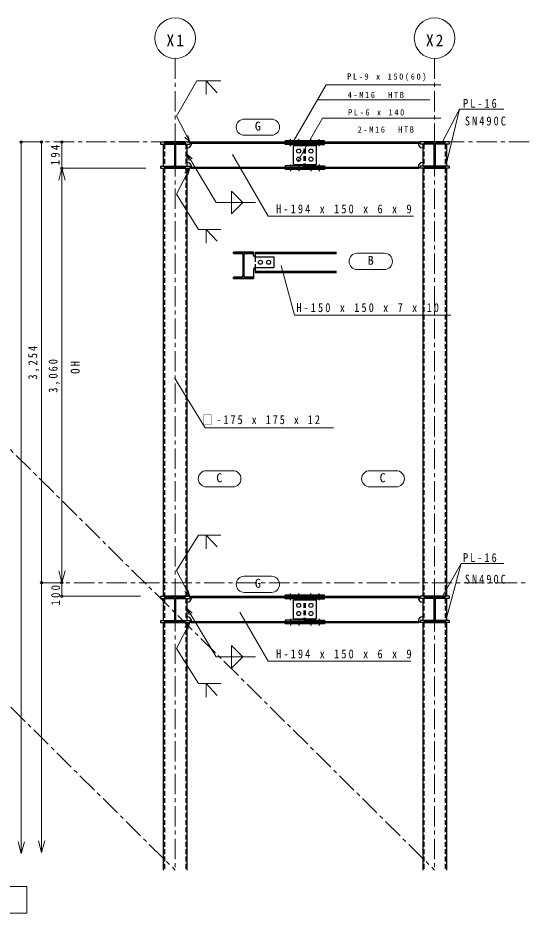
# Model space of a CAD drawing. Units: millimetres at full size, sheet at 1:30. Extents: x -4944 to 4928, y -3551 to 3986.
# Drawn here: x 1155 to 4928, y -2644 to 3965 of the extents above; entities that cross this region are included whole.
import ezdxf
from ezdxf.enums import TextEntityAlignment as Align

# ---------------------------------------------------------------- set-up
doc = ezdxf.new("R2010")
doc.units = ezdxf.units.MM
doc.header["$LTSCALE"] = 30
doc.header["$PDMODE"] = 32
doc.header["$PDSIZE"] = 18
doc.linetypes.add('CHAIN1', pattern=[8, 5, -1, 1, -1])
doc.linetypes.add('DASHED1', pattern=[1.8, 1.2, -0.6])
for name, color, linetype, lineweight in [('0-0_0', 7, 'Continuous', 25), ('0-1_LAYER1', 4, 'Continuous', 18), ('0-2_LAYER6', 4, 'Continuous', 18), ('0-3_LAYER7', 4, 'Continuous', 18), ('0-8', 3, 'Continuous', 35), ('8-3', 4, 'Continuous', 18)]:
    doc.layers.add(name, color=color, linetype=linetype, lineweight=lineweight)
doc.styles.add('ＭＳ ゴシック', font='')
doc.styles.get('ＭＳ ゴシック').set_extended_font_data('MS Gothic')

msp = doc.modelspace()

# ---------------------------------------------------------------- linework, layer by layer
at = {"layer": '0-0_0', "color": 4, "lineweight": 18}
for p, q in [((2324.99, 3240.1), (2474.99, 3499.91)), ((2474.99, 3499.91), (2653.22, 3499.91)), ((2543.7, 3499.91), (2625.74, 3412.88)), ((2543.7, 3499.91), (2543.7, 3399.14)), ((2422.88, 3048.9), (2324.99, 3240.1)), ((2422.88, 3048.9), (2387.53, 3084.26)), ((2422.88, 3048.9), (2409.94, 3097.2)), ((2405.06, 2959.81), (2619.29, 2601.74)), ((2405.06, 2959.81), (2440.41, 2924.46)), ((2405.06, 2959.81), (2418, 2911.52)), ((2739.97, 2955.4), (3002.24, 2501.14)), ((2422.88, 2854.9), (2325, 2663.7)), ((2422.88, 2854.9), (2387.53, 2819.54)), ((2422.88, 2854.9), (2409.94, 2806.61)), ((2325, 2663.7), (2487.5, 2403.9)), ((2731.78, 2686.08), (2731.78, 2517.4)), ((2619.29, 2601.74), (2907.56, 2601.74)), ((3002.24, 2501.14), (4075.41, 2501.14)), ((2487.5, 2403.9), (2653.22, 2403.9)), ((2543.71, 2403.9), (2625.74, 2316.87)), ((2543.71, 2403.9), (2543.71, 2303.12)), ((2324.99, -113.9), (2487.49, 145.91)), ((2487.49, 145.91), (2653.22, 145.91)), ((2543.7, 145.91), (2625.74, 58.88)), ((2543.7, 145.91), (2543.7, 45.14)), ((2422.88, -305.1), (2324.99, -113.9)), ((2422.88, -305.1), (2409.94, -256.8)), ((1479.44, -305.1), (2060.41, -305.1)), ((2422.88, -305.1), (2387.53, -269.74)), ((2405.06, -394.19), (2619.29, -752.26)), ((2405.06, -394.19), (2440.41, -429.54)), ((2405.06, -394.19), (2418, -442.48)), ((2793.53, -422.68), (3002.24, -784.17)), ((2422.88, -499.1), (2325, -690.3)), ((2422.88, -499.1), (2387.53, -534.46)), ((2422.88, -499.1), (2409.94, -547.39)), ((2325, -690.3), (2487.5, -950.1)), ((2731.78, -667.92), (2731.78, -836.6)), ((2619.29, -752.26), (2907.56, -752.26)), ((3002.24, -784.17), (4053.81, -784.17)), ((2487.5, -950.1), (2653.22, -950.1)), ((2543.71, -950.1), (2625.74, -1037.13)), ((2543.71, -950.1), (2543.71, -1050.88))]:
    msp.add_line(p, q, dxfattribs=at)
at = {"layer": '0-0_0'}
for p, q in [((2207.88, 3048.9), (2207.88, 3032.9)), ((2207.88, 3048.9), (2422.88, 3048.9)), ((2422.88, 3040.9), (2430.88, 3048.9)), ((2422.88, 3048.9), (2422.88, 3032.9)), ((2430.88, 3048.9), (4114.88, 3048.9)), ((3417.88, 3057.9), (3127.88, 3057.9)), ((3127.88, 3048.9), (3127.88, 3057.9)), ((3167.88, 3019.27), (3167.88, 3070.1)), ((3227.88, 3019.27), (3227.88, 3070.1)), ((3317.88, 3019.27), (3317.88, 3070.1)), ((3377.88, 3019.27), (3377.88, 3070.1)), ((3417.88, 3048.9), (3417.88, 3057.9)), ((4122.88, 3040.9), (4114.88, 3048.9)), ((4122.88, 3048.9), (4122.88, 3032.9)), ((4337.88, 3048.9), (4122.88, 3048.9)), ((4337.88, 3048.9), (4337.88, 3032.9)), ((2207.88, 3032.9), (2422.88, 3032.9)), ((2227.88, 3032.9), (2227.88, 2870.9)), ((2402.88, 3032.9), (2402.88, 2870.9)), ((2422.88, 3039.9), (4122.88, 3039.9)), ((3127.88, 3030.9), (3127.88, 3039.9)), ((3272.88, 3030.9), (3127.88, 3030.9)), ((3188.38, 2881.9), (3188.38, 3021.9)), ((3272.88, 3030.9), (3417.88, 3030.9)), ((3417.88, 3030.9), (3417.88, 3039.9)), ((4337.88, 3032.9), (4122.88, 3032.9)), ((4142.88, 3032.9), (4142.88, 2870.9)), ((4317.88, 3032.9), (4317.88, 2870.9)), ((2207.88, 2870.9), (2207.88, 2854.9)), ((2207.88, 2870.9), (2422.88, 2870.9)), ((2207.88, 2854.9), (2422.88, 2854.9)), ((2227.88, 2854.9), (2227.88, -305.1)), ((2402.88, 2854.9), (2402.88, -305.1)), ((2422.88, 2870.9), (2422.88, 2854.9)), ((2422.88, 2863.9), (4122.88, 2863.9)), ((2422.88, 2862.9), (2430.88, 2854.9)), ((2430.88, 2854.9), (4114.88, 2854.9)), ((3127.88, 2854.9), (3127.88, 2845.9)), ((3417.88, 2845.9), (3127.88, 2845.9)), ((3167.88, 2883.54), (3167.88, 2833.7)), ((3188.38, 2881.9), (3357.38, 2881.9)), ((3227.88, 2883.54), (3227.88, 2833.7)), ((3272.88, 2872.9), (3417.88, 2872.9)), ((3317.88, 2883.54), (3317.88, 2833.7)), ((3377.88, 2883.54), (3377.88, 2833.7)), ((3417.88, 2872.9), (3417.88, 2863.9)), ((3417.88, 2854.9), (3417.88, 2845.9)), ((4122.88, 2862.9), (4114.88, 2854.9)), ((4122.88, 2870.9), (4122.88, 2854.9)), ((4337.88, 2870.9), (4122.88, 2870.9)), ((4337.88, 2854.9), (4122.88, 2854.9)), ((4142.88, 2854.9), (4142.88, -305.1)), ((4317.88, 2854.9), (4317.88, -305.1)), ((4337.88, 2870.9), (4337.88, 2854.9)), ((2207.88, -305.1), (2207.88, -321.1)), ((2207.88, -305.1), (2422.88, -305.1)), ((2207.88, -321.1), (2422.88, -321.1)), ((2227.88, -321.1), (2227.88, -483.1)), ((2402.88, -321.1), (2402.88, -483.1)), ((2422.88, -313.1), (2430.88, -305.1)), ((2422.88, -305.1), (2422.88, -321.1)), ((2422.88, -314.1), (4122.88, -314.1)), ((2430.88, -305.1), (4114.88, -305.1)), ((3417.88, -296.1), (3127.88, -296.1)), ((3127.88, -305.1), (3127.88, -296.1)), ((3127.88, -323.1), (3127.88, -314.1)), ((3272.88, -323.1), (3127.88, -323.1)), ((3167.88, -334.73), (3167.88, -283.9)), ((3227.88, -334.73), (3227.88, -283.9)), ((3272.88, -323.1), (3417.88, -323.1)), ((3317.88, -334.73), (3317.88, -283.9)), ((3377.88, -334.73), (3377.88, -283.9)), ((3417.88, -305.1), (3417.88, -296.1)), ((3417.88, -323.1), (3417.88, -314.1)), ((4122.88, -313.1), (4114.88, -305.1)), ((4122.88, -305.1), (4122.88, -321.1)), ((4337.88, -305.1), (4122.88, -305.1)), ((4337.88, -321.1), (4122.88, -321.1)), ((4142.88, -321.1), (4142.88, -483.1)), ((4317.88, -321.1), (4317.88, -483.1)), ((4337.88, -305.1), (4337.88, -321.1)), ((3188.38, -472.1), (3188.38, -332.1)), ((2207.88, -483.1), (2207.88, -499.1)), ((2207.88, -483.1), (2422.88, -483.1)), ((2207.88, -499.1), (2422.88, -499.1)), ((2227.88, -499.1), (2227.88, -2326.05)), ((2402.88, -499.1), (2402.88, -2326.05)), ((2422.88, -483.1), (2422.88, -499.1)), ((2422.88, -490.1), (4122.88, -490.1)), ((2422.88, -491.1), (2430.88, -499.1)), ((2430.88, -499.1), (4114.88, -499.1)), ((3127.88, -499.1), (3127.88, -508.1)), ((3417.88, -508.1), (3127.88, -508.1)), ((3167.88, -470.46), (3167.88, -520.3)), ((3188.38, -472.1), (3357.38, -472.1)), ((3227.88, -470.46), (3227.88, -520.3)), ((3272.88, -481.1), (3417.88, -481.1)), ((3317.88, -470.46), (3317.88, -520.3)), ((3377.88, -470.46), (3377.88, -520.3)), ((3417.88, -481.1), (3417.88, -490.1)), ((3417.88, -499.1), (3417.88, -508.1)), ((4122.88, -491.1), (4114.88, -499.1)), ((4122.88, -483.1), (4122.88, -499.1)), ((4337.88, -483.1), (4122.88, -483.1)), ((4337.88, -499.1), (4122.88, -499.1)), ((4142.88, -499.1), (4142.88, -2326.05)), ((4317.88, -499.1), (4317.88, -2326.05)), ((4337.88, -483.1), (4337.88, -499.1))]:
    msp.add_line(p, q, dxfattribs=at)
at = {"layer": '0-0_0', "linetype": 'DASHED1'}
for p, q in [((3267.88, 2854.9), (3267.88, 3048.9)), ((3277.88, 2854.9), (3277.88, 3048.9)), ((2236.88, 3032.9), (2236.88, 2870.9)), ((2393.88, 3032.9), (2393.88, 2870.9)), ((4151.88, 3032.9), (4151.88, 2870.9)), ((4308.88, 3032.9), (4308.88, 2870.9)), ((2236.88, 2854.9), (2236.88, -305.1)), ((2393.88, 2854.9), (2393.88, -305.1)), ((4151.88, 2854.9), (4151.88, -305.1)), ((4308.88, 2854.9), (4308.88, -305.1)), ((2236.88, -321.1), (2236.88, -483.1)), ((2393.88, -321.1), (2393.88, -483.1)), ((3267.88, -499.1), (3267.88, -305.1)), ((3277.88, -499.1), (3277.88, -305.1)), ((4151.88, -321.1), (4151.88, -483.1)), ((4308.88, -321.1), (4308.88, -483.1)), ((2236.88, -499.1), (2236.88, -2326.05)), ((2393.88, -499.1), (2393.88, -2326.05)), ((4151.88, -499.1), (4151.88, -2326.05)), ((4308.88, -499.1), (4308.88, -2326.05))]:
    msp.add_line(p, q, dxfattribs=at)
at = {"layer": '0-0_0'}
for points in [[(3188.38, 3021.9), (3357.38, 3021.9), (3357.38, 2881.9)], [(3272.88, 2872.9), (3127.88, 2872.9), (3127.88, 2863.9)], [(3188.38, -332.1), (3357.38, -332.1), (3357.38, -472.1)], [(3272.88, -481.1), (3127.88, -481.1), (3127.88, -490.1)]]:
    msp.add_lwpolyline(points, dxfattribs=at)
at = {"layer": '0-0_0', "color": 4, "lineweight": 18}
for points in [[(2731.78, 2686.08), (2816.12, 2601.74), (2731.78, 2517.4)], [(2310.94, 1307.17), (2536.74, 937.74), (3484.83, 937.74)], [(2731.78, -667.92), (2816.12, -752.26), (2731.78, -836.6)]]:
    msp.add_lwpolyline(points, dxfattribs=at)
at = {"layer": '0-0_0'}
for centre in [(3227.88, 2981.9), (3317.88, 2981.9), (3227.88, 2921.9), (3317.88, 2921.9), (3227.88, -372.1), (3317.88, -372.1), (3227.88, -432.1), (3317.88, -432.1)]:
    msp.add_circle(centre, 15, dxfattribs=at)
for centre, start, end in [((2402.88, 3040.9), 270, 358.36275), ((4142.88, 3040.9), 181.63725, 270), ((2402.88, 2862.9), 1.63724, 90), ((4142.88, 2862.9), 90, 178.36276), ((2402.88, -313.1), 270, 358.36275), ((4142.88, -313.1), 181.63725, 270), ((2402.88, -491.1), 1.63724, 90), ((4142.88, -491.1), 90, 178.36276)]:
    msp.add_arc(centre, 35, start, end, dxfattribs=at)
at = {"layer": '0-0_0', "color": 4}
for p in [(3272.88, 3048.9), (3272.88, -305.1)]:
    msp.add_point(p, dxfattribs=at)
at = {"layer": '0-1_LAYER1'}
for p, q in [((2826.13, 3218.42), (3026.13, 3218.42)), ((3026.13, 3098.42), (2826.13, 3098.42)), ((2546.54, 622.36), (2741.54, 622.36)), ((3752.1, 622.36), (3947.1, 622.36)), ((2741.54, 502.36), (2546.54, 502.36)), ((3947.1, 502.36), (3752.1, 502.36)), ((2826.13, -156.89), (3026.13, -156.89)), ((3026.13, -276.89), (2826.13, -276.89))]:
    msp.add_line(p, q, dxfattribs=at)
for centre, start, end in [((2826.13, 3158.42), 90, 270), ((3026.13, 3158.42), 270, 90), ((2546.54, 562.36), 90, 270), ((2741.54, 562.36), 270, 90), ((3752.1, 562.36), 90, 270), ((3947.1, 562.36), 270, 90), ((2826.13, -216.89), 90, 270), ((3026.13, -216.89), 270, 90)]:
    msp.add_arc(centre, 60, start, end, dxfattribs=at)
at = {"layer": '0-2_LAYER6'}
for p, q in [((3172.37, 3025.17), (3430.05, 3471.49)), ((3430.05, 3471.49), (4277.08, 3471.49)), ((3365.11, 3359.01), (4195.23, 3359.01)), ((3222.77, 2913), (3402.15, 3223.69)), ((3402.15, 3223.69), (4277.08, 3223.69)), ((1179.44, 3048.9), (1179.44, -2204.3)), ((1479.44, 2854.9), (1456.14, 2767.97)), ((1479.44, 2854.9), (2100.31, 2854.9)), ((1479.44, 2854.9), (1502.73, 2767.97)), ((1479.44, -205.1), (1456.14, -118.16)), ((1479.44, -205.1), (1502.73, -118.16)), ((1329.44, -205.1), (1329.44, -2197.35)), ((1329.44, -2197.35), (1306.14, -2110.42)), ((1329.44, -2197.35), (1352.73, -2110.42)), ((1179.44, -2204.3), (1156.14, -2117.37)), ((1179.44, -2204.3), (1202.73, -2117.37))]:
    msp.add_line(p, q, dxfattribs=at)
at = {"layer": '0-3_LAYER7'}
for p, q in [((4414.43, 3291.28), (4741.11, 3291.28)), ((1479.44, 2854.9), (1479.44, 3048.9)), ((1479.44, -205.1), (1479.44, 2854.9)), ((3659.02, 2227.37), (3859.02, 2227.37)), ((3098.24, 2137.4), (3196.41, 1771)), ((3859.02, 2107.37), (3659.02, 2107.37)), ((3196.41, 1771), (4349.74, 1771)), ((4287.7, -303.87), (4426.93, -62.72)), ((4426.93, -62.72), (4311.66, -492.92)), ((4426.93, -62.72), (4741.11, -62.72))]:
    msp.add_line(p, q, dxfattribs=at)
at = {"layer": '0-3_LAYER7', "color": 3, "lineweight": 35}
for p, q in [((2745.04, 2236.15), (2895.04, 2236.15)), ((2745.04, 2226.15), (2745.04, 2236.15)), ((2807.04, 2226.15), (2745.04, 2226.15)), ((2817.04, 2216.15), (2817.04, 2062.15)), ((2823.04, 2216.15), (2823.04, 2062.15)), ((2833.04, 2226.15), (2895.04, 2226.15)), ((2895.04, 2236.15), (2895.04, 2226.15)), ((2807.04, 2052.15), (2745.04, 2052.15)), ((2745.04, 2042.15), (2745.04, 2052.15)), ((2833.04, 2052.15), (2895.04, 2052.15)), ((2895.04, 2052.15), (2895.04, 2042.15)), ((2895.04, 2042.15), (2745.04, 2042.15))]:
    msp.add_line(p, q, dxfattribs=at)
at = {"layer": '0-3_LAYER7', "color": 7, "lineweight": 25}
for p, q in [((2895.04, 2211.15), (2895.04, 2226.15)), ((2905.04, 2236.15), (3507.39, 2236.15)), ((2905.04, 2236.15), (2905.04, 2201.15)), ((2905.04, 2226.15), (3507.39, 2226.15)), ((2905.04, 2201.15), (3045.04, 2201.15)), ((3045.04, 2201.15), (3045.04, 2121.15)), ((2905.04, 2121.15), (3045.04, 2121.15)), ((2905.04, 2121.15), (2905.04, 2086.15)), ((2895.04, 2111.15), (2895.04, 2052.15)), ((2905.04, 2096.15), (3507.39, 2096.15)), ((2905.04, 2086.15), (3507.39, 2086.15))]:
    msp.add_line(p, q, dxfattribs=at)
at = {"layer": '0-3_LAYER7', "color": 7, "linetype": 'DASHED1', "lineweight": 25}
msp.add_line((2905.04, 2201.15), (2905.04, 2121.15), dxfattribs=at)
at = {"layer": '0-3_LAYER7'}
msp.add_lwpolyline([(4287.7, 3050.13), (4414.43, 3291.28), (4311.66, 2861.08)], dxfattribs=at)
msp.add_lwpolyline([(78.95, -2448.57), (1222.11, -2448.57), (1222.11, -2644.03), (78.95, -2644.03)], close=True, dxfattribs=at)
for centre in [(2315.38, 3815.06), (4230.38, 3815.06)]:
    msp.add_circle(centre, 150, dxfattribs=at)
at = {"layer": '0-3_LAYER7', "color": 7, "lineweight": 25}
for centre in [(2945.04, 2161.15), (3005.04, 2161.15)]:
    msp.add_circle(centre, 15, dxfattribs=at)
at = {"layer": '0-3_LAYER7', "color": 3, "lineweight": 35}
for centre, start, end in [((2807.04, 2216.15), 0, 90), ((2833.04, 2216.15), 90, 180), ((2807.04, 2062.15), 270, 0), ((2833.04, 2062.15), 180, 270)]:
    msp.add_arc(centre, 10, start, end, dxfattribs=at)
at = {"layer": '0-3_LAYER7', "color": 7, "lineweight": 25}
for centre, start, end in [((2905.04, 2211.15), 180, 270), ((2905.04, 2111.15), 90, 180)]:
    msp.add_arc(centre, 10, start, end, dxfattribs=at)
at = {"layer": '0-3_LAYER7'}
for centre, start, end in [((3659.02, 2167.37), 90, 270), ((3859.02, 2167.37), 270, 90)]:
    msp.add_arc(centre, 60, start, end, dxfattribs=at)
for p in [(1179.44, 3048.9), (1329.44, 3048.9), (1479.44, 3048.9), (1479.44, 2854.9), (1329.44, -205.1), (1479.44, -205.1), (1479.44, -305.1)]:
    msp.add_point(p, dxfattribs=at)
at = {"layer": '0-8', "color": 4, "linetype": 'CHAIN1', "lineweight": 18}
for p, q in [((2315.38, 3665.06), (2315.38, -2326.05)), ((4230.38, 3665.06), (4230.38, -2326.05)), ((-3159.01, 3101.09), (2315.38, -2326.05)), ((-1244.01, 3101.09), (4230.38, -2326.05)), ((1179.44, 3048.9), (4927.71, 3048.9)), ((1329.44, -205.1), (4927.71, -205.1))]:
    msp.add_line(p, q, dxfattribs=at)
at = {"layer": '0-8'}
for p, q in [((2240.38, 3048.9), (2390.38, 3048.9)), ((2240.38, 3038.9), (2240.38, 3048.9)), ((2390.38, 3048.9), (2390.38, 3038.9)), ((4155.38, 3048.9), (4305.38, 3048.9)), ((4155.38, 3038.9), (4155.38, 3048.9)), ((4305.38, 3048.9), (4305.38, 3038.9)), ((2302.38, 3038.9), (2240.38, 3038.9)), ((2312.38, 3028.9), (2312.38, 2874.9)), ((2318.38, 3028.9), (2318.38, 2874.9)), ((2328.38, 3038.9), (2390.38, 3038.9)), ((4217.38, 3038.9), (4155.38, 3038.9)), ((4227.38, 3028.9), (4227.38, 2874.9)), ((4233.38, 3028.9), (4233.38, 2874.9)), ((4243.38, 3038.9), (4305.38, 3038.9)), ((2302.38, 2864.9), (2240.38, 2864.9)), ((2240.38, 2854.9), (2240.38, 2864.9)), ((2390.38, 2854.9), (2240.38, 2854.9)), ((2328.38, 2864.9), (2390.38, 2864.9)), ((2390.38, 2864.9), (2390.38, 2854.9)), ((4217.38, 2864.9), (4155.38, 2864.9)), ((4155.38, 2854.9), (4155.38, 2864.9)), ((4305.38, 2854.9), (4155.38, 2854.9)), ((4243.38, 2864.9), (4305.38, 2864.9)), ((4305.38, 2864.9), (4305.38, 2854.9)), ((2240.38, -305.1), (2390.38, -305.1)), ((2240.38, -315.1), (2240.38, -305.1)), ((2302.38, -315.1), (2240.38, -315.1)), ((2312.38, -325.1), (2312.38, -479.1)), ((2318.38, -325.1), (2318.38, -479.1)), ((2328.38, -315.1), (2390.38, -315.1)), ((2390.38, -305.1), (2390.38, -315.1)), ((4155.38, -305.1), (4305.38, -305.1)), ((4155.38, -315.1), (4155.38, -305.1)), ((4217.38, -315.1), (4155.38, -315.1)), ((4227.38, -325.1), (4227.38, -479.1)), ((4233.38, -325.1), (4233.38, -479.1)), ((4243.38, -315.1), (4305.38, -315.1)), ((4305.38, -305.1), (4305.38, -315.1)), ((2302.38, -489.1), (2240.38, -489.1)), ((2240.38, -499.1), (2240.38, -489.1)), ((2390.38, -499.1), (2240.38, -499.1)), ((2328.38, -489.1), (2390.38, -489.1)), ((2390.38, -489.1), (2390.38, -499.1)), ((4217.38, -489.1), (4155.38, -489.1)), ((4155.38, -499.1), (4155.38, -489.1)), ((4305.38, -499.1), (4155.38, -499.1)), ((4243.38, -489.1), (4305.38, -489.1)), ((4305.38, -489.1), (4305.38, -499.1))]:
    msp.add_line(p, q, dxfattribs=at)
for centre, start, end in [((2302.38, 3028.9), 0, 90), ((2328.38, 3028.9), 90, 180), ((4217.38, 3028.9), 0, 90), ((4243.38, 3028.9), 90, 180), ((2302.38, 2874.9), 270, 0), ((2328.38, 2874.9), 180, 270), ((4217.38, 2874.9), 270, 0), ((4243.38, 2874.9), 180, 270), ((2302.38, -325.1), 0, 90), ((2328.38, -325.1), 90, 180), ((4217.38, -325.1), 0, 90), ((4243.38, -325.1), 90, 180), ((2302.38, -479.1), 270, 0), ((2328.38, -479.1), 180, 270), ((4217.38, -479.1), 270, 0), ((4243.38, -479.1), 180, 270)]:
    msp.add_arc(centre, 10, start, end, dxfattribs=at)
at = {"layer": '8-3'}
for p, q in [((1329.44, -205.1), (1329.44, 3048.9)), ((1479.44, -305.1), (1479.44, -205.1))]:
    msp.add_line(p, q, dxfattribs=at)

# ---------------------------------------------------------------- texts
at = {"layer": '0-0_0', "char_height": 65.98, "attachment_point": 7, "style": 'ＭＳ ゴシック'}
for s, insert in [('\\T1.4;\\W0.85;H-194\\~x\\~150\\~x\\~6\\~x\\~9', (3061.35, 2520.91)), ('\\T1.36;\\W0.85;□-175\\~x\\~175\\~x\\~12', (2516.06, 964.16)), ('\\T1.4;\\W0.85;H-194\\~x\\~150\\~x\\~6\\~x\\~9', (3061.35, -764.4))]:
    msp.add_mtext(s, dxfattribs=dict(at, insert=insert))
at = {"layer": '0-1_LAYER1', "color": 7, "style": 'ＭＳ ゴシック'}
for s, p in [('G', (2903.63, 3113.42)), ('C', (2619.04, 517.36)), ('C', (3824.6, 517.36)), ('G', (2903.63, -261.89))]:
    msp.add_text(s, height=65.98, dxfattribs=at).set_placement(p, align=Align.BOTTOM_LEFT)
at = {"layer": '0-2_LAYER6', "color": 7, "attachment_point": 7, "style": 'ＭＳ ゴシック'}
for s, insert, char_height in [('\\T1.27;\\W0.95;X1', (2251.63, 3755.06), 87.98), ('\\T1.27;\\W0.95;X2', (4166.63, 3755.06), 87.98), ('\\T1.39;\\W0.85;PL-9\\~x\\~150(60)', (3584.82, 3497.07), 46.19), ('\\T1.39;\\W0.85;4-M16\\~\\~HTB', (3588.83, 3371.99), 46.19), ('\\T1.38;\\W0.85;PL-16', (4440.25, 3300.38), 65.98), ('\\T1.39;\\W0.85;PL-6\\~x\\~140', (3591.61, 3244.12), 46.19), ('\\T1.39;\\W0.85;SN490C', (4453.48, 3170), 65.98), ('\\T1.39;\\W0.85;2-M16\\~\\~HTB', (3662.75, 3116.88), 46.19), ('\\T1.38;\\W0.85;PL-16', (4440.25, -53.62), 65.98), ('\\T1.39;\\W0.85;SN490C', (4452.9, -212.6), 65.98)]:
    msp.add_mtext(s, dxfattribs=dict(at, insert=insert, char_height=char_height))
at = {"layer": '0-2_LAYER6', "color": 7, "insert": (1612.08, 1336.85), "char_height": 65.98, "attachment_point": 7, "rotation": 90, "style": 'ＭＳ ゴシック'}
msp.add_mtext('\\T1.36;\\W0.9;OH', dxfattribs=at)
at = {"layer": '0-3_LAYER7', "color": 7, "style": 'ＭＳ ゴシック'}
msp.add_text('B', height=65.98, dxfattribs=at).set_placement((3736.52, 2122.37), align=Align.BOTTOM_LEFT)
at = {"layer": '0-3_LAYER7', "color": 7, "char_height": 65.98, "attachment_point": 7, "rotation": 90, "style": 'ＭＳ ゴシック'}
for s, insert in [('\\T1.38;\\W0.9;194', (1464.44, 2876.9)), ('\\T1.38;\\W0.85;3,254', (1314.44, 1294.4)), ('\\T1.38;\\W0.85;3,060', (1464.44, 1197.4)), ('\\T1.38;\\W0.9;100', (1467.46, -373.63))]:
    msp.add_mtext(s, dxfattribs=dict(at, insert=insert))
at = {"layer": '0-3_LAYER7', "color": 7, "insert": (3209.79, 1792.27), "char_height": 65.98, "attachment_point": 7, "style": 'ＭＳ ゴシック'}
msp.add_mtext('\\T1.4;\\W0.85;H-150\\~x\\~150\\~x\\~7\\~x\\~10', dxfattribs=at)

doc.saveas('drawing.dxf')
